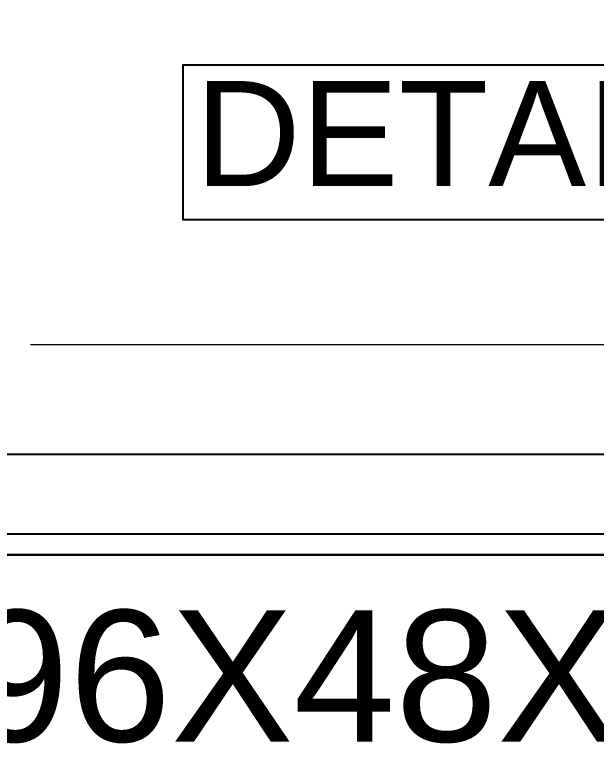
# Model space of a CAD drawing. Header units: millimetres. Extents: x 3470347 to 5996549, y -3470518 to 17149644.
# Drawn here: x 4859885 to 4861215, y 6610676 to 6612341 of the extents above; entities that cross this region are included whole.
import ezdxf
from ezdxf.enums import TextEntityAlignment as Align

# ---------------------------------------------------------------- set-up
doc = ezdxf.new("R2010")
doc.units = ezdxf.units.MM
doc.header["$MEASUREMENT"] = 0
doc.linetypes.add('CENTER', pattern=[50.8, 31.75, -6.35, 6.35, -6.35])
doc.layers.get('0').update_dxf_attribs({"linetype": 'CONTINUOUS', "lineweight": 25})
doc.layers.add('5', color=3, linetype='CONTINUOUS')
doc.layers.add('lintel', color=2, linetype='CONTINUOUS')
doc.layers.add('CENTER', color=8, linetype='CENTER', lineweight=0)
doc.layers.add('rRCC 2', color=40, linetype='CONTINUOUS', lineweight=15)
doc.styles.add('PDF Arial', font='arial.ttf')
doc.styles.add('TITLE', font='arial.ttf')

msp = doc.modelspace()

# ---------------------------------------------------------------- linework, layer by layer
at = {"color": 8, "elevation": 0}
for points in [[(4832492.87, 6641107.26), (4832492.87, 6611107.26), (4862492.87, 6611107.26), (4862492.87, 6641107.26)], [(4832722.87, 6640877.26), (4832722.87, 6611337.26), (4862262.87, 6611337.26), (4862262.87, 6640877.26)]]:
    msp.add_lwpolyline(points, close=True, dxfattribs=at)
at = {"color": 6, "linetype": 'ByBlock', "elevation": 0}
msp.add_lwpolyline([(4862093.7, 6611155.26), (4862093.7, 6611107.26), (4857119.87, 6611107.26), (4857119.87, 6611155.26)], close=True, dxfattribs=at)
at = {"layer": 'CENTER', "color": 8, "ltscale": 60}
msp.add_line((4864873.95, 6611587.26, 0), (4827811.52, 6611587.26, 0), dxfattribs=at)
at = {"layer": 'lintel', "color": 1, "linetype": 'ByBlock'}
msp.add_lwpolyline([(4861756.45, 6612225.73), (4860269.67, 6612225.73), (4860269.67, 6611873.04), (4861756.45, 6611873.04)], close=True, dxfattribs=at)

# ---------------------------------------------------------------- texts
at = {"layer": '5', "linetype": 'ByBlock', "style": 'TITLE'}
msp.add_text('DETAIL 2', height=240, dxfattribs=at).set_placement((4861023.62, 6612069.55), align=Align.MIDDLE_CENTER)
at = {"layer": 'rRCC 2', "style": 'PDF Arial'}
msp.add_text('S.RUNNER 96X48X3.2', height=300, dxfattribs=at).set_placement((4859660.9, 6610830.59, 0), align=Align.MIDDLE_CENTER)

doc.saveas('drawing.dxf')
